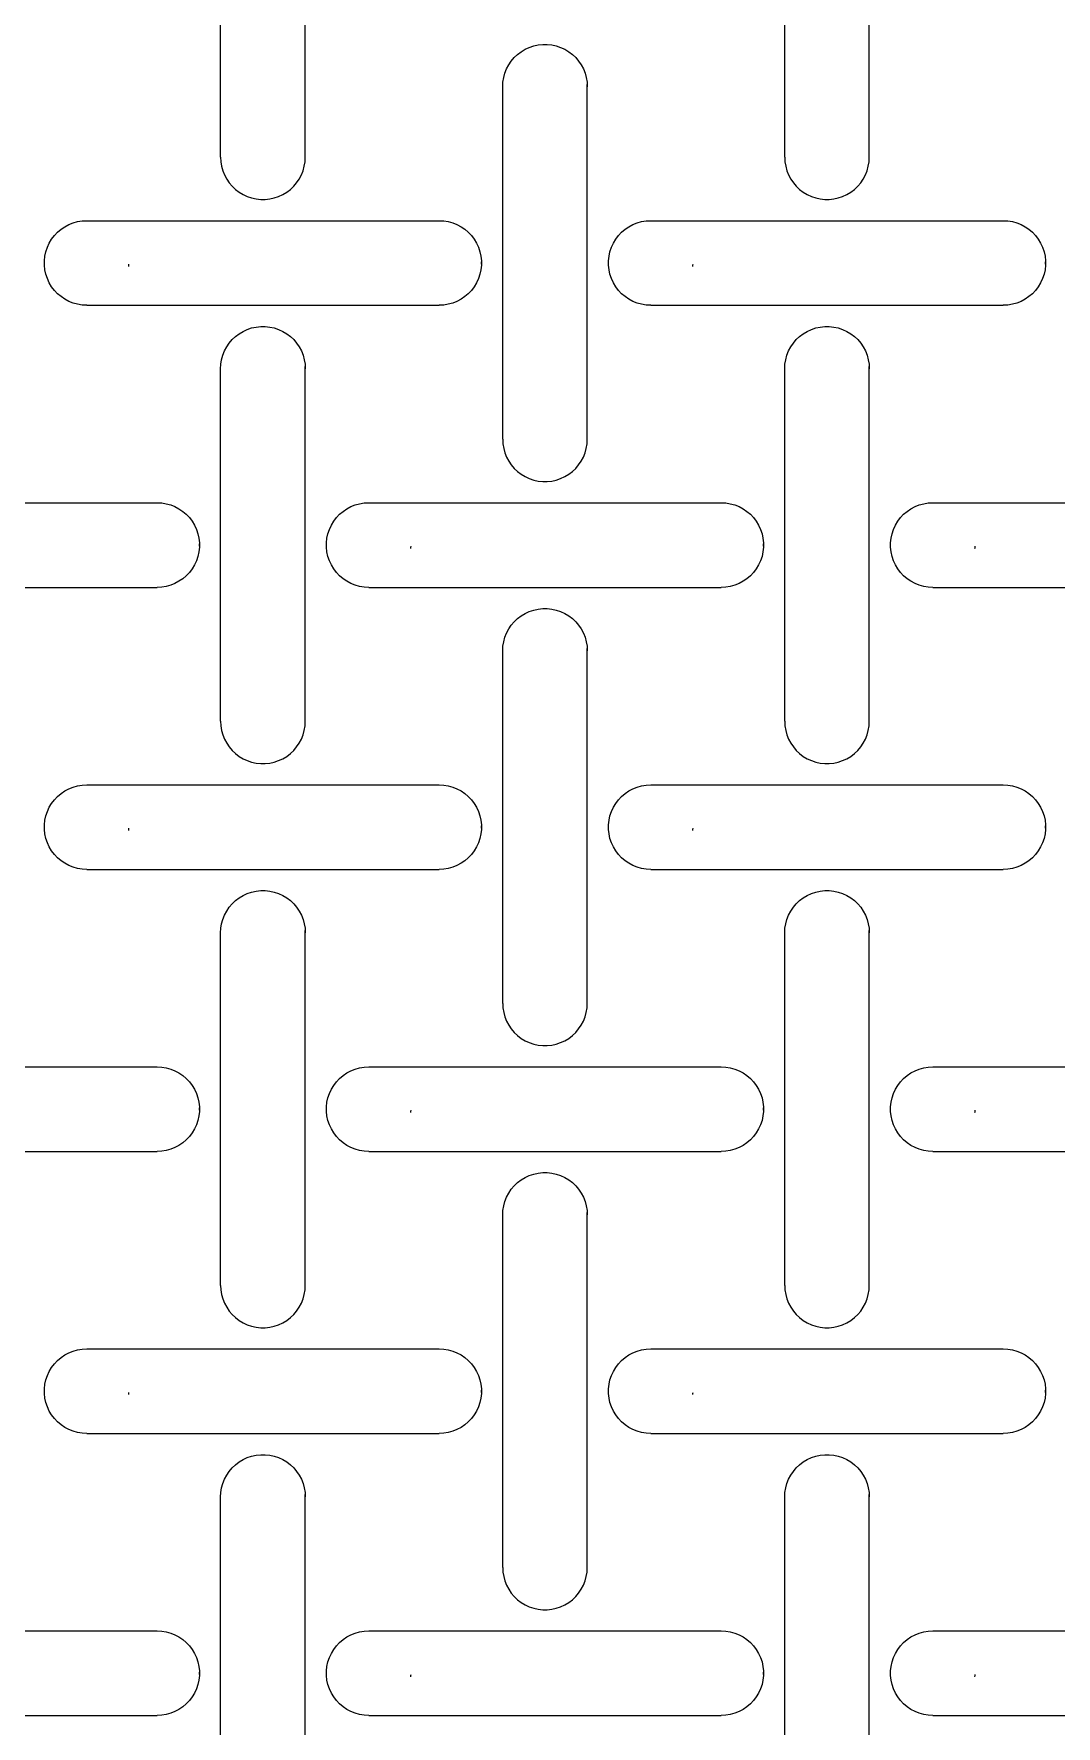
# Model space of a CAD drawing. Header units: metres. Extents: x 0 to 140, y 0 to 240.
# Drawn here: x 31.9 to 68.1, y 58.1 to 118.1 of the extents above; entities that cross this region are included whole.
import ezdxf

# ---------------------------------------------------------------- set-up
doc = ezdxf.new("R2010")
doc.units = ezdxf.units.M
doc.layers.add('TOP', color=1, linetype='Continuous', lineweight=0)

msp = doc.modelspace()

# ---------------------------------------------------------------- linework, layer by layer
at = {"layer": 'TOP'}
for p, q in [((38.5, 113.75), (38.5, 126.25)), ((41.5, 113.75), (41.5, 126.25)), ((58.5, 113.75), (58.5, 126.25)), ((61.5, 113.75), (61.5, 126.25)), ((49.297, 117.575), (49.445, 117.643)), ((49.445, 117.643), (49.599, 117.695)), ((49.599, 117.695), (49.757, 117.73)), ((49.757, 117.73), (49.919, 117.748)), ((49.919, 117.748), (50.081, 117.748)), ((50.081, 117.748), (50.243, 117.73)), ((50.243, 117.73), (50.401, 117.695)), ((50.401, 117.695), (50.555, 117.643)), ((50.555, 117.643), (50.703, 117.575)), ((48.639, 116.88), (48.715, 117.023)), ((48.715, 117.023), (48.806, 117.158)), ((48.806, 117.158), (48.911, 117.282)), ((48.911, 117.282), (49.029, 117.393)), ((49.029, 117.393), (49.158, 117.492)), ((49.158, 117.492), (49.297, 117.575)), ((50.703, 117.575), (50.842, 117.492)), ((50.842, 117.492), (50.971, 117.393)), ((50.971, 117.393), (51.089, 117.282)), ((51.089, 117.282), (51.194, 117.158)), ((51.194, 117.158), (51.285, 117.023)), ((51.285, 117.023), (51.361, 116.88)), ((48.5, 116.25), (48.509, 116.412)), ((48.509, 116.412), (48.535, 116.572)), ((48.535, 116.572), (48.579, 116.729)), ((48.579, 116.729), (48.639, 116.88)), ((51.361, 116.88), (51.421, 116.729)), ((51.421, 116.729), (51.465, 116.572)), ((51.465, 116.572), (51.491, 116.412)), ((51.491, 116.412), (51.5, 116.25)), ((48.5, 103.75), (48.5, 116.25)), ((51.5, 103.75), (51.5, 116.25)), ((38.5, 113.75), (38.509, 113.588)), ((38.509, 113.588), (38.535, 113.428)), ((38.535, 113.428), (38.579, 113.271)), ((41.421, 113.271), (41.465, 113.428)), ((41.465, 113.428), (41.491, 113.588)), ((41.491, 113.588), (41.5, 113.75)), ((58.5, 113.75), (58.509, 113.588)), ((58.509, 113.588), (58.535, 113.428)), ((58.535, 113.428), (58.579, 113.271)), ((61.421, 113.271), (61.465, 113.428)), ((61.465, 113.428), (61.491, 113.588)), ((61.491, 113.588), (61.5, 113.75)), ((38.579, 113.271), (38.639, 113.12)), ((38.639, 113.12), (38.715, 112.977)), ((38.715, 112.977), (38.806, 112.842)), ((38.806, 112.842), (38.911, 112.718)), ((41.089, 112.718), (41.194, 112.842)), ((41.194, 112.842), (41.285, 112.977)), ((41.285, 112.977), (41.361, 113.12)), ((41.361, 113.12), (41.421, 113.271)), ((58.579, 113.271), (58.639, 113.12)), ((58.639, 113.12), (58.715, 112.977)), ((58.715, 112.977), (58.806, 112.842)), ((58.806, 112.842), (58.911, 112.718)), ((61.089, 112.718), (61.194, 112.842)), ((61.194, 112.842), (61.285, 112.977)), ((61.285, 112.977), (61.361, 113.12)), ((61.361, 113.12), (61.421, 113.271)), ((38.911, 112.718), (39.029, 112.607)), ((39.029, 112.607), (39.158, 112.508)), ((39.158, 112.508), (39.297, 112.425)), ((39.297, 112.425), (39.445, 112.357)), ((39.445, 112.357), (39.599, 112.305)), ((39.599, 112.305), (39.757, 112.27)), ((39.757, 112.27), (39.919, 112.252)), ((39.919, 112.252), (40.081, 112.252)), ((40.081, 112.252), (40.243, 112.27)), ((40.243, 112.27), (40.401, 112.305)), ((40.401, 112.305), (40.555, 112.357)), ((40.555, 112.357), (40.703, 112.425)), ((40.703, 112.425), (40.842, 112.508)), ((40.842, 112.508), (40.971, 112.607)), ((40.971, 112.607), (41.089, 112.718)), ((58.911, 112.718), (59.029, 112.607)), ((59.029, 112.607), (59.158, 112.508)), ((59.158, 112.508), (59.297, 112.425)), ((59.297, 112.425), (59.445, 112.357)), ((59.445, 112.357), (59.599, 112.305)), ((59.599, 112.305), (59.757, 112.27)), ((59.757, 112.27), (59.919, 112.252)), ((59.919, 112.252), (60.081, 112.252)), ((60.081, 112.252), (60.243, 112.27)), ((60.243, 112.27), (60.401, 112.305)), ((60.401, 112.305), (60.555, 112.357)), ((60.555, 112.357), (60.703, 112.425)), ((60.703, 112.425), (60.842, 112.508)), ((60.842, 112.508), (60.971, 112.607)), ((60.971, 112.607), (61.089, 112.718)), ((32.607, 110.971), (32.718, 111.089)), ((32.718, 111.089), (32.842, 111.194)), ((32.842, 111.194), (32.977, 111.285)), ((32.977, 111.285), (33.12, 111.361)), ((33.12, 111.361), (33.271, 111.421)), ((33.271, 111.421), (33.428, 111.465)), ((33.428, 111.465), (33.588, 111.491)), ((33.588, 111.491), (33.75, 111.5)), ((33.75, 111.5), (46.25, 111.5)), ((46.25, 111.5), (46.412, 111.491)), ((46.412, 111.491), (46.572, 111.465)), ((46.572, 111.465), (46.729, 111.421)), ((46.729, 111.421), (46.88, 111.361)), ((46.88, 111.361), (47.023, 111.285)), ((47.023, 111.285), (47.158, 111.194)), ((47.158, 111.194), (47.282, 111.089)), ((47.282, 111.089), (47.393, 110.971)), ((52.607, 110.971), (52.718, 111.089)), ((52.718, 111.089), (52.842, 111.194)), ((52.842, 111.194), (52.977, 111.285)), ((52.977, 111.285), (53.12, 111.361)), ((53.12, 111.361), (53.271, 111.421)), ((53.271, 111.421), (53.428, 111.465)), ((53.428, 111.465), (53.588, 111.491)), ((53.588, 111.491), (53.75, 111.5)), ((53.75, 111.5), (66.25, 111.5)), ((66.25, 111.5), (66.412, 111.491)), ((66.412, 111.491), (66.572, 111.465)), ((66.572, 111.465), (66.729, 111.421)), ((66.729, 111.421), (66.88, 111.361)), ((66.88, 111.361), (67.023, 111.285)), ((67.023, 111.285), (67.158, 111.194)), ((67.158, 111.194), (67.282, 111.089)), ((67.282, 111.089), (67.393, 110.971)), ((32.27, 110.243), (32.305, 110.401)), ((32.305, 110.401), (32.357, 110.555)), ((32.357, 110.555), (32.425, 110.703)), ((32.425, 110.703), (32.508, 110.842)), ((32.508, 110.842), (32.607, 110.971)), ((47.393, 110.971), (47.492, 110.842)), ((47.492, 110.842), (47.575, 110.703)), ((47.575, 110.703), (47.643, 110.555)), ((47.643, 110.555), (47.695, 110.401)), ((47.695, 110.401), (47.73, 110.243)), ((52.27, 110.243), (52.305, 110.401)), ((52.305, 110.401), (52.357, 110.555)), ((52.357, 110.555), (52.425, 110.703)), ((52.425, 110.703), (52.508, 110.842)), ((52.508, 110.842), (52.607, 110.971)), ((67.393, 110.971), (67.492, 110.842)), ((67.492, 110.842), (67.575, 110.703)), ((67.575, 110.703), (67.643, 110.555)), ((67.643, 110.555), (67.695, 110.401)), ((67.695, 110.401), (67.73, 110.243)), ((32.252, 110.081), (32.27, 110.243)), ((32.252, 109.919), (32.252, 110.081)), ((32.27, 109.757), (32.252, 109.919)), ((47.73, 110.243), (47.748, 110.081)), ((47.748, 109.919), (47.73, 109.757)), ((47.748, 110.081), (47.748, 109.919)), ((52.252, 110.081), (52.27, 110.243)), ((52.252, 109.919), (52.252, 110.081)), ((52.27, 109.757), (52.252, 109.919)), ((67.73, 110.243), (67.748, 110.081)), ((67.748, 109.919), (67.73, 109.757)), ((67.748, 110.081), (67.748, 109.919)), ((32.305, 109.599), (32.27, 109.757)), ((32.357, 109.445), (32.305, 109.599)), ((32.425, 109.297), (32.357, 109.445)), ((32.508, 109.158), (32.425, 109.297)), ((47.575, 109.297), (47.492, 109.158)), ((47.643, 109.445), (47.575, 109.297)), ((47.695, 109.599), (47.643, 109.445)), ((47.73, 109.757), (47.695, 109.599)), ((52.305, 109.599), (52.27, 109.757)), ((52.357, 109.445), (52.305, 109.599)), ((52.425, 109.297), (52.357, 109.445)), ((52.508, 109.158), (52.425, 109.297)), ((67.575, 109.297), (67.492, 109.158)), ((67.643, 109.445), (67.575, 109.297)), ((67.695, 109.599), (67.643, 109.445)), ((67.73, 109.757), (67.695, 109.599)), ((32.607, 109.029), (32.508, 109.158)), ((32.718, 108.911), (32.607, 109.029)), ((32.842, 108.806), (32.718, 108.911)), ((32.977, 108.715), (32.842, 108.806)), ((33.12, 108.639), (32.977, 108.715)), ((33.271, 108.579), (33.12, 108.639)), ((46.88, 108.639), (46.729, 108.579)), ((47.023, 108.715), (46.88, 108.639)), ((47.158, 108.806), (47.023, 108.715)), ((47.282, 108.911), (47.158, 108.806)), ((47.393, 109.029), (47.282, 108.911)), ((47.492, 109.158), (47.393, 109.029)), ((52.607, 109.029), (52.508, 109.158)), ((52.718, 108.911), (52.607, 109.029)), ((52.842, 108.806), (52.718, 108.911)), ((52.977, 108.715), (52.842, 108.806)), ((53.12, 108.639), (52.977, 108.715)), ((53.271, 108.579), (53.12, 108.639)), ((66.88, 108.639), (66.729, 108.579)), ((67.023, 108.715), (66.88, 108.639)), ((67.158, 108.806), (67.023, 108.715)), ((67.282, 108.911), (67.158, 108.806)), ((67.393, 109.029), (67.282, 108.911)), ((67.492, 109.158), (67.393, 109.029)), ((33.428, 108.535), (33.271, 108.579)), ((33.588, 108.509), (33.428, 108.535)), ((33.75, 108.5), (33.588, 108.509)), ((33.75, 108.5), (46.25, 108.5)), ((46.412, 108.509), (46.25, 108.5)), ((46.572, 108.535), (46.412, 108.509)), ((46.729, 108.579), (46.572, 108.535)), ((53.428, 108.535), (53.271, 108.579)), ((53.588, 108.509), (53.428, 108.535)), ((53.75, 108.5), (53.588, 108.509)), ((53.75, 108.5), (66.25, 108.5)), ((66.412, 108.509), (66.25, 108.5)), ((66.572, 108.535), (66.412, 108.509)), ((66.729, 108.579), (66.572, 108.535)), ((39.029, 107.393), (39.158, 107.492)), ((39.158, 107.492), (39.297, 107.575)), ((39.297, 107.575), (39.445, 107.643)), ((39.445, 107.643), (39.599, 107.695)), ((39.599, 107.695), (39.757, 107.73)), ((39.757, 107.73), (39.919, 107.748)), ((39.919, 107.748), (40.081, 107.748)), ((40.081, 107.748), (40.243, 107.73)), ((40.243, 107.73), (40.401, 107.695)), ((40.401, 107.695), (40.555, 107.643)), ((40.555, 107.643), (40.703, 107.575)), ((40.703, 107.575), (40.842, 107.492)), ((40.842, 107.492), (40.971, 107.393)), ((59.029, 107.393), (59.158, 107.492)), ((59.158, 107.492), (59.297, 107.575)), ((59.297, 107.575), (59.445, 107.643)), ((59.445, 107.643), (59.599, 107.695)), ((59.599, 107.695), (59.757, 107.73)), ((59.757, 107.73), (59.919, 107.748)), ((59.919, 107.748), (60.081, 107.748)), ((60.081, 107.748), (60.243, 107.73)), ((60.243, 107.73), (60.401, 107.695)), ((60.401, 107.695), (60.555, 107.643)), ((60.555, 107.643), (60.703, 107.575)), ((60.703, 107.575), (60.842, 107.492)), ((60.842, 107.492), (60.971, 107.393)), ((38.579, 106.729), (38.639, 106.88)), ((38.639, 106.88), (38.715, 107.023)), ((38.715, 107.023), (38.806, 107.158)), ((38.806, 107.158), (38.911, 107.282)), ((38.911, 107.282), (39.029, 107.393)), ((40.971, 107.393), (41.089, 107.282)), ((41.089, 107.282), (41.194, 107.158)), ((41.194, 107.158), (41.285, 107.023)), ((41.285, 107.023), (41.361, 106.88)), ((41.361, 106.88), (41.421, 106.729)), ((58.579, 106.729), (58.639, 106.88)), ((58.639, 106.88), (58.715, 107.023)), ((58.715, 107.023), (58.806, 107.158)), ((58.806, 107.158), (58.911, 107.282)), ((58.911, 107.282), (59.029, 107.393)), ((60.971, 107.393), (61.089, 107.282)), ((61.089, 107.282), (61.194, 107.158)), ((61.194, 107.158), (61.285, 107.023)), ((61.285, 107.023), (61.361, 106.88)), ((61.361, 106.88), (61.421, 106.729)), ((38.5, 106.25), (38.509, 106.412)), ((38.5, 93.75), (38.5, 106.25)), ((38.509, 106.412), (38.535, 106.572)), ((38.535, 106.572), (38.579, 106.729)), ((41.421, 106.729), (41.465, 106.572)), ((41.465, 106.572), (41.491, 106.412)), ((41.491, 106.412), (41.5, 106.25)), ((41.5, 93.75), (41.5, 106.25)), ((58.5, 106.25), (58.509, 106.412)), ((58.5, 93.75), (58.5, 106.25)), ((58.509, 106.412), (58.535, 106.572)), ((58.535, 106.572), (58.579, 106.729)), ((61.421, 106.729), (61.465, 106.572)), ((61.465, 106.572), (61.491, 106.412)), ((61.491, 106.412), (61.5, 106.25)), ((61.5, 93.75), (61.5, 106.25)), ((48.5, 103.75), (48.509, 103.588)), ((48.509, 103.588), (48.535, 103.428)), ((48.535, 103.428), (48.579, 103.271)), ((48.579, 103.271), (48.639, 103.12)), ((51.361, 103.12), (51.421, 103.271)), ((51.421, 103.271), (51.465, 103.428)), ((51.465, 103.428), (51.491, 103.588)), ((51.491, 103.588), (51.5, 103.75)), ((48.639, 103.12), (48.715, 102.977)), ((48.715, 102.977), (48.806, 102.842)), ((48.806, 102.842), (48.911, 102.718)), ((48.911, 102.718), (49.029, 102.607)), ((49.029, 102.607), (49.158, 102.508)), ((50.842, 102.508), (50.971, 102.607)), ((50.971, 102.607), (51.089, 102.718)), ((51.089, 102.718), (51.194, 102.842)), ((51.194, 102.842), (51.285, 102.977)), ((51.285, 102.977), (51.361, 103.12)), ((49.158, 102.508), (49.297, 102.425)), ((49.297, 102.425), (49.445, 102.357)), ((49.445, 102.357), (49.599, 102.305)), ((49.599, 102.305), (49.757, 102.27)), ((49.757, 102.27), (49.919, 102.252)), ((49.919, 102.252), (50.081, 102.252)), ((50.081, 102.252), (50.243, 102.27)), ((50.243, 102.27), (50.401, 102.305)), ((50.401, 102.305), (50.555, 102.357)), ((50.555, 102.357), (50.703, 102.425)), ((50.703, 102.425), (50.842, 102.508)), ((23.75, 101.5), (36.25, 101.5)), ((36.25, 101.5), (36.412, 101.491)), ((36.412, 101.491), (36.572, 101.465)), ((36.572, 101.465), (36.729, 101.421)), ((36.729, 101.421), (36.88, 101.361)), ((43.12, 101.361), (43.271, 101.421)), ((43.271, 101.421), (43.428, 101.465)), ((43.428, 101.465), (43.588, 101.491)), ((43.588, 101.491), (43.75, 101.5)), ((43.75, 101.5), (56.25, 101.5)), ((56.25, 101.5), (56.412, 101.491)), ((56.412, 101.491), (56.572, 101.465)), ((56.572, 101.465), (56.729, 101.421)), ((56.729, 101.421), (56.88, 101.361)), ((63.12, 101.361), (63.271, 101.421)), ((63.271, 101.421), (63.428, 101.465)), ((63.428, 101.465), (63.588, 101.491)), ((63.588, 101.491), (63.75, 101.5)), ((63.75, 101.5), (76.25, 101.5)), ((36.88, 101.361), (37.023, 101.285)), ((37.023, 101.285), (37.158, 101.194)), ((37.158, 101.194), (37.282, 101.089)), ((37.282, 101.089), (37.393, 100.971)), ((37.393, 100.971), (37.492, 100.842)), ((37.492, 100.842), (37.575, 100.703)), ((42.425, 100.703), (42.508, 100.842)), ((42.508, 100.842), (42.607, 100.971)), ((42.607, 100.971), (42.718, 101.089)), ((42.718, 101.089), (42.842, 101.194)), ((42.842, 101.194), (42.977, 101.285)), ((42.977, 101.285), (43.12, 101.361)), ((56.88, 101.361), (57.023, 101.285)), ((57.023, 101.285), (57.158, 101.194)), ((57.158, 101.194), (57.282, 101.089)), ((57.282, 101.089), (57.393, 100.971)), ((57.393, 100.971), (57.492, 100.842)), ((57.492, 100.842), (57.575, 100.703)), ((62.425, 100.703), (62.508, 100.842)), ((62.508, 100.842), (62.607, 100.971)), ((62.607, 100.971), (62.718, 101.089)), ((62.718, 101.089), (62.842, 101.194)), ((62.842, 101.194), (62.977, 101.285)), ((62.977, 101.285), (63.12, 101.361)), ((37.575, 100.703), (37.643, 100.555)), ((37.643, 100.555), (37.695, 100.401)), ((37.695, 100.401), (37.73, 100.243)), ((37.73, 100.243), (37.748, 100.081)), ((42.252, 100.081), (42.27, 100.243)), ((42.27, 100.243), (42.305, 100.401)), ((42.305, 100.401), (42.357, 100.555)), ((42.357, 100.555), (42.425, 100.703)), ((57.575, 100.703), (57.643, 100.555)), ((57.643, 100.555), (57.695, 100.401)), ((57.695, 100.401), (57.73, 100.243)), ((57.73, 100.243), (57.748, 100.081)), ((62.252, 100.081), (62.27, 100.243)), ((62.27, 100.243), (62.305, 100.401)), ((62.305, 100.401), (62.357, 100.555)), ((62.357, 100.555), (62.425, 100.703)), ((37.73, 99.757), (37.695, 99.599)), ((37.748, 99.919), (37.73, 99.757)), ((37.748, 100.081), (37.748, 99.919)), ((42.252, 99.919), (42.252, 100.081)), ((42.27, 99.757), (42.252, 99.919)), ((42.305, 99.599), (42.27, 99.757)), ((57.73, 99.757), (57.695, 99.599)), ((57.748, 99.919), (57.73, 99.757)), ((57.748, 100.081), (57.748, 99.919)), ((62.252, 99.919), (62.252, 100.081)), ((62.27, 99.757), (62.252, 99.919)), ((62.305, 99.599), (62.27, 99.757)), ((37.393, 99.029), (37.282, 98.911)), ((37.492, 99.158), (37.393, 99.029)), ((37.575, 99.297), (37.492, 99.158)), ((37.643, 99.445), (37.575, 99.297)), ((37.695, 99.599), (37.643, 99.445)), ((42.357, 99.445), (42.305, 99.599)), ((42.425, 99.297), (42.357, 99.445)), ((42.508, 99.158), (42.425, 99.297)), ((42.607, 99.029), (42.508, 99.158)), ((42.718, 98.911), (42.607, 99.029)), ((57.393, 99.029), (57.282, 98.911)), ((57.492, 99.158), (57.393, 99.029)), ((57.575, 99.297), (57.492, 99.158)), ((57.643, 99.445), (57.575, 99.297)), ((57.695, 99.599), (57.643, 99.445)), ((62.357, 99.445), (62.305, 99.599)), ((62.425, 99.297), (62.357, 99.445)), ((62.508, 99.158), (62.425, 99.297)), ((62.607, 99.029), (62.508, 99.158)), ((62.718, 98.911), (62.607, 99.029)), ((23.75, 98.5), (36.25, 98.5)), ((36.412, 98.509), (36.25, 98.5)), ((36.572, 98.535), (36.412, 98.509)), ((36.729, 98.579), (36.572, 98.535)), ((36.88, 98.639), (36.729, 98.579)), ((37.023, 98.715), (36.88, 98.639)), ((37.158, 98.806), (37.023, 98.715)), ((37.282, 98.911), (37.158, 98.806)), ((42.842, 98.806), (42.718, 98.911)), ((42.977, 98.715), (42.842, 98.806)), ((43.12, 98.639), (42.977, 98.715)), ((43.271, 98.579), (43.12, 98.639)), ((43.428, 98.535), (43.271, 98.579)), ((43.588, 98.509), (43.428, 98.535)), ((43.75, 98.5), (43.588, 98.509)), ((43.75, 98.5), (56.25, 98.5)), ((56.412, 98.509), (56.25, 98.5)), ((56.572, 98.535), (56.412, 98.509)), ((56.729, 98.579), (56.572, 98.535)), ((56.88, 98.639), (56.729, 98.579)), ((57.023, 98.715), (56.88, 98.639)), ((57.158, 98.806), (57.023, 98.715)), ((57.282, 98.911), (57.158, 98.806)), ((62.842, 98.806), (62.718, 98.911)), ((62.977, 98.715), (62.842, 98.806)), ((63.12, 98.639), (62.977, 98.715)), ((63.271, 98.579), (63.12, 98.639)), ((63.428, 98.535), (63.271, 98.579)), ((63.588, 98.509), (63.428, 98.535)), ((63.75, 98.5), (63.588, 98.509)), ((63.75, 98.5), (76.25, 98.5)), ((48.806, 97.158), (48.911, 97.282)), ((48.911, 97.282), (49.029, 97.393)), ((49.029, 97.393), (49.158, 97.492)), ((49.158, 97.492), (49.297, 97.575)), ((49.297, 97.575), (49.445, 97.643)), ((49.445, 97.643), (49.599, 97.695)), ((49.599, 97.695), (49.757, 97.73)), ((49.757, 97.73), (49.919, 97.748)), ((49.919, 97.748), (50.081, 97.748)), ((50.081, 97.748), (50.243, 97.73)), ((50.243, 97.73), (50.401, 97.695)), ((50.401, 97.695), (50.555, 97.643)), ((50.555, 97.643), (50.703, 97.575)), ((50.703, 97.575), (50.842, 97.492)), ((50.842, 97.492), (50.971, 97.393)), ((50.971, 97.393), (51.089, 97.282)), ((51.089, 97.282), (51.194, 97.158)), ((48.535, 96.572), (48.579, 96.729)), ((48.579, 96.729), (48.639, 96.88)), ((48.639, 96.88), (48.715, 97.023)), ((48.715, 97.023), (48.806, 97.158)), ((51.194, 97.158), (51.285, 97.023)), ((51.285, 97.023), (51.361, 96.88)), ((51.361, 96.88), (51.421, 96.729)), ((51.421, 96.729), (51.465, 96.572)), ((48.5, 96.25), (48.509, 96.412)), ((48.5, 83.75), (48.5, 96.25)), ((48.509, 96.412), (48.535, 96.572)), ((51.465, 96.572), (51.491, 96.412)), ((51.491, 96.412), (51.5, 96.25)), ((51.5, 83.75), (51.5, 96.25)), ((38.5, 93.75), (38.509, 93.588)), ((41.491, 93.588), (41.5, 93.75)), ((58.5, 93.75), (58.509, 93.588)), ((61.491, 93.588), (61.5, 93.75)), ((38.509, 93.588), (38.535, 93.428)), ((38.535, 93.428), (38.579, 93.271)), ((38.579, 93.271), (38.639, 93.12)), ((38.639, 93.12), (38.715, 92.977)), ((41.285, 92.977), (41.361, 93.12)), ((41.361, 93.12), (41.421, 93.271)), ((41.421, 93.271), (41.465, 93.428)), ((41.465, 93.428), (41.491, 93.588)), ((58.509, 93.588), (58.535, 93.428)), ((58.535, 93.428), (58.579, 93.271)), ((58.579, 93.271), (58.639, 93.12)), ((58.639, 93.12), (58.715, 92.977)), ((61.285, 92.977), (61.361, 93.12)), ((61.361, 93.12), (61.421, 93.271)), ((61.421, 93.271), (61.465, 93.428)), ((61.465, 93.428), (61.491, 93.588)), ((38.715, 92.977), (38.806, 92.842)), ((38.806, 92.842), (38.911, 92.718)), ((38.911, 92.718), (39.029, 92.607)), ((39.029, 92.607), (39.158, 92.508)), ((39.158, 92.508), (39.297, 92.425)), ((39.297, 92.425), (39.445, 92.357)), ((40.555, 92.357), (40.703, 92.425)), ((40.703, 92.425), (40.842, 92.508)), ((40.842, 92.508), (40.971, 92.607)), ((40.971, 92.607), (41.089, 92.718)), ((41.089, 92.718), (41.194, 92.842)), ((41.194, 92.842), (41.285, 92.977)), ((58.715, 92.977), (58.806, 92.842)), ((58.806, 92.842), (58.911, 92.718)), ((58.911, 92.718), (59.029, 92.607)), ((59.029, 92.607), (59.158, 92.508)), ((59.158, 92.508), (59.297, 92.425)), ((59.297, 92.425), (59.445, 92.357)), ((60.555, 92.357), (60.703, 92.425)), ((60.703, 92.425), (60.842, 92.508)), ((60.842, 92.508), (60.971, 92.607)), ((60.971, 92.607), (61.089, 92.718)), ((61.089, 92.718), (61.194, 92.842)), ((61.194, 92.842), (61.285, 92.977)), ((39.445, 92.357), (39.599, 92.305)), ((39.599, 92.305), (39.757, 92.27)), ((39.757, 92.27), (39.919, 92.252)), ((39.919, 92.252), (40.081, 92.252)), ((40.081, 92.252), (40.243, 92.27)), ((40.243, 92.27), (40.401, 92.305)), ((40.401, 92.305), (40.555, 92.357)), ((59.445, 92.357), (59.599, 92.305)), ((59.599, 92.305), (59.757, 92.27)), ((59.757, 92.27), (59.919, 92.252)), ((59.919, 92.252), (60.081, 92.252)), ((60.081, 92.252), (60.243, 92.27)), ((60.243, 92.27), (60.401, 92.305)), ((60.401, 92.305), (60.555, 92.357)), ((32.842, 91.194), (32.977, 91.285)), ((32.977, 91.285), (33.12, 91.361)), ((33.12, 91.361), (33.271, 91.421)), ((33.271, 91.421), (33.428, 91.465)), ((33.428, 91.465), (33.588, 91.491)), ((33.588, 91.491), (33.75, 91.5)), ((33.75, 91.5), (46.25, 91.5)), ((46.25, 91.5), (46.412, 91.491)), ((46.412, 91.491), (46.572, 91.465)), ((46.572, 91.465), (46.729, 91.421)), ((46.729, 91.421), (46.88, 91.361)), ((46.88, 91.361), (47.023, 91.285)), ((47.023, 91.285), (47.158, 91.194)), ((52.842, 91.194), (52.977, 91.285)), ((52.977, 91.285), (53.12, 91.361)), ((53.12, 91.361), (53.271, 91.421)), ((53.271, 91.421), (53.428, 91.465)), ((53.428, 91.465), (53.588, 91.491)), ((53.588, 91.491), (53.75, 91.5)), ((53.75, 91.5), (66.25, 91.5)), ((66.25, 91.5), (66.412, 91.491)), ((66.412, 91.491), (66.572, 91.465)), ((66.572, 91.465), (66.729, 91.421)), ((66.729, 91.421), (66.88, 91.361)), ((66.88, 91.361), (67.023, 91.285)), ((67.023, 91.285), (67.158, 91.194)), ((32.357, 90.555), (32.425, 90.703)), ((32.425, 90.703), (32.508, 90.842)), ((32.508, 90.842), (32.607, 90.971)), ((32.607, 90.971), (32.718, 91.089)), ((32.718, 91.089), (32.842, 91.194)), ((47.158, 91.194), (47.282, 91.089)), ((47.282, 91.089), (47.393, 90.971)), ((47.393, 90.971), (47.492, 90.842)), ((47.492, 90.842), (47.575, 90.703)), ((47.575, 90.703), (47.643, 90.555)), ((52.357, 90.555), (52.425, 90.703)), ((52.425, 90.703), (52.508, 90.842)), ((52.508, 90.842), (52.607, 90.971)), ((52.607, 90.971), (52.718, 91.089)), ((52.718, 91.089), (52.842, 91.194)), ((67.158, 91.194), (67.282, 91.089)), ((67.282, 91.089), (67.393, 90.971)), ((67.393, 90.971), (67.492, 90.842)), ((67.492, 90.842), (67.575, 90.703)), ((67.575, 90.703), (67.643, 90.555)), ((32.252, 90.081), (32.27, 90.243)), ((32.252, 89.919), (32.252, 90.081)), ((32.27, 90.243), (32.305, 90.401)), ((32.305, 90.401), (32.357, 90.555)), ((47.643, 90.555), (47.695, 90.401)), ((47.695, 90.401), (47.73, 90.243)), ((47.73, 90.243), (47.748, 90.081)), ((47.748, 90.081), (47.748, 89.919)), ((52.252, 90.081), (52.27, 90.243)), ((52.252, 89.919), (52.252, 90.081)), ((52.27, 90.243), (52.305, 90.401)), ((52.305, 90.401), (52.357, 90.555)), ((67.643, 90.555), (67.695, 90.401)), ((67.695, 90.401), (67.73, 90.243)), ((67.73, 90.243), (67.748, 90.081)), ((67.748, 90.081), (67.748, 89.919)), ((32.27, 89.757), (32.252, 89.919)), ((32.305, 89.599), (32.27, 89.757)), ((32.357, 89.445), (32.305, 89.599)), ((32.425, 89.297), (32.357, 89.445)), ((47.643, 89.445), (47.575, 89.297)), ((47.695, 89.599), (47.643, 89.445)), ((47.73, 89.757), (47.695, 89.599)), ((47.748, 89.919), (47.73, 89.757)), ((52.27, 89.757), (52.252, 89.919)), ((52.305, 89.599), (52.27, 89.757)), ((52.357, 89.445), (52.305, 89.599)), ((52.425, 89.297), (52.357, 89.445)), ((67.643, 89.445), (67.575, 89.297)), ((67.695, 89.599), (67.643, 89.445)), ((67.73, 89.757), (67.695, 89.599)), ((67.748, 89.919), (67.73, 89.757)), ((32.508, 89.158), (32.425, 89.297)), ((32.607, 89.029), (32.508, 89.158)), ((32.718, 88.911), (32.607, 89.029)), ((32.842, 88.806), (32.718, 88.911)), ((32.977, 88.715), (32.842, 88.806)), ((47.158, 88.806), (47.023, 88.715)), ((47.282, 88.911), (47.158, 88.806)), ((47.393, 89.029), (47.282, 88.911)), ((47.492, 89.158), (47.393, 89.029)), ((47.575, 89.297), (47.492, 89.158)), ((52.508, 89.158), (52.425, 89.297)), ((52.607, 89.029), (52.508, 89.158)), ((52.718, 88.911), (52.607, 89.029)), ((52.842, 88.806), (52.718, 88.911)), ((52.977, 88.715), (52.842, 88.806)), ((67.158, 88.806), (67.023, 88.715)), ((67.282, 88.911), (67.158, 88.806)), ((67.393, 89.029), (67.282, 88.911)), ((67.492, 89.158), (67.393, 89.029)), ((67.575, 89.297), (67.492, 89.158)), ((33.12, 88.639), (32.977, 88.715)), ((33.271, 88.579), (33.12, 88.639)), ((33.428, 88.535), (33.271, 88.579)), ((33.588, 88.509), (33.428, 88.535)), ((33.75, 88.5), (33.588, 88.509)), ((33.75, 88.5), (46.25, 88.5)), ((46.412, 88.509), (46.25, 88.5)), ((46.572, 88.535), (46.412, 88.509)), ((46.729, 88.579), (46.572, 88.535)), ((46.88, 88.639), (46.729, 88.579)), ((47.023, 88.715), (46.88, 88.639)), ((53.12, 88.639), (52.977, 88.715)), ((53.271, 88.579), (53.12, 88.639)), ((53.428, 88.535), (53.271, 88.579)), ((53.588, 88.509), (53.428, 88.535)), ((53.75, 88.5), (53.588, 88.509)), ((53.75, 88.5), (66.25, 88.5)), ((66.412, 88.509), (66.25, 88.5)), ((66.572, 88.535), (66.412, 88.509)), ((66.729, 88.579), (66.572, 88.535)), ((66.88, 88.639), (66.729, 88.579)), ((67.023, 88.715), (66.88, 88.639)), ((39.297, 87.575), (39.445, 87.643)), ((39.445, 87.643), (39.599, 87.695)), ((39.599, 87.695), (39.757, 87.73)), ((39.757, 87.73), (39.919, 87.748)), ((39.919, 87.748), (40.081, 87.748)), ((40.081, 87.748), (40.243, 87.73)), ((40.243, 87.73), (40.401, 87.695)), ((40.401, 87.695), (40.555, 87.643)), ((40.555, 87.643), (40.703, 87.575)), ((59.297, 87.575), (59.445, 87.643)), ((59.445, 87.643), (59.599, 87.695)), ((59.599, 87.695), (59.757, 87.73)), ((59.757, 87.73), (59.919, 87.748)), ((59.919, 87.748), (60.081, 87.748)), ((60.081, 87.748), (60.243, 87.73)), ((60.243, 87.73), (60.401, 87.695)), ((60.401, 87.695), (60.555, 87.643)), ((60.555, 87.643), (60.703, 87.575)), ((38.639, 86.88), (38.715, 87.023)), ((38.715, 87.023), (38.806, 87.158)), ((38.806, 87.158), (38.911, 87.282)), ((38.911, 87.282), (39.029, 87.393)), ((39.029, 87.393), (39.158, 87.492)), ((39.158, 87.492), (39.297, 87.575)), ((40.703, 87.575), (40.842, 87.492)), ((40.842, 87.492), (40.971, 87.393)), ((40.971, 87.393), (41.089, 87.282)), ((41.089, 87.282), (41.194, 87.158)), ((41.194, 87.158), (41.285, 87.023)), ((41.285, 87.023), (41.361, 86.88)), ((58.639, 86.88), (58.715, 87.023)), ((58.715, 87.023), (58.806, 87.158)), ((58.806, 87.158), (58.911, 87.282)), ((58.911, 87.282), (59.029, 87.393)), ((59.029, 87.393), (59.158, 87.492)), ((59.158, 87.492), (59.297, 87.575)), ((60.703, 87.575), (60.842, 87.492)), ((60.842, 87.492), (60.971, 87.393)), ((60.971, 87.393), (61.089, 87.282)), ((61.089, 87.282), (61.194, 87.158)), ((61.194, 87.158), (61.285, 87.023)), ((61.285, 87.023), (61.361, 86.88)), ((38.5, 86.25), (38.509, 86.412)), ((38.509, 86.412), (38.535, 86.572)), ((38.535, 86.572), (38.579, 86.729)), ((38.579, 86.729), (38.639, 86.88)), ((41.361, 86.88), (41.421, 86.729)), ((41.421, 86.729), (41.465, 86.572)), ((41.465, 86.572), (41.491, 86.412)), ((41.491, 86.412), (41.5, 86.25)), ((58.5, 86.25), (58.509, 86.412)), ((58.509, 86.412), (58.535, 86.572)), ((58.535, 86.572), (58.579, 86.729)), ((58.579, 86.729), (58.639, 86.88)), ((61.361, 86.88), (61.421, 86.729)), ((61.421, 86.729), (61.465, 86.572)), ((61.465, 86.572), (61.491, 86.412)), ((61.491, 86.412), (61.5, 86.25)), ((38.5, 73.75), (38.5, 86.25)), ((41.5, 73.75), (41.5, 86.25)), ((58.5, 73.75), (58.5, 86.25)), ((61.5, 73.75), (61.5, 86.25)), ((48.5, 83.75), (48.509, 83.588)), ((48.509, 83.588), (48.535, 83.428)), ((48.535, 83.428), (48.579, 83.271)), ((51.421, 83.271), (51.465, 83.428)), ((51.465, 83.428), (51.491, 83.588)), ((51.491, 83.588), (51.5, 83.75)), ((48.579, 83.271), (48.639, 83.12)), ((48.639, 83.12), (48.715, 82.977)), ((48.715, 82.977), (48.806, 82.842)), ((48.806, 82.842), (48.911, 82.718)), ((51.089, 82.718), (51.194, 82.842)), ((51.194, 82.842), (51.285, 82.977)), ((51.285, 82.977), (51.361, 83.12)), ((51.361, 83.12), (51.421, 83.271)), ((48.911, 82.718), (49.029, 82.607)), ((49.029, 82.607), (49.158, 82.508)), ((49.158, 82.508), (49.297, 82.425)), ((49.297, 82.425), (49.445, 82.357)), ((49.445, 82.357), (49.599, 82.305)), ((49.599, 82.305), (49.757, 82.27)), ((49.757, 82.27), (49.919, 82.252)), ((49.919, 82.252), (50.081, 82.252)), ((50.081, 82.252), (50.243, 82.27)), ((50.243, 82.27), (50.401, 82.305)), ((50.401, 82.305), (50.555, 82.357)), ((50.555, 82.357), (50.703, 82.425)), ((50.703, 82.425), (50.842, 82.508)), ((50.842, 82.508), (50.971, 82.607)), ((50.971, 82.607), (51.089, 82.718)), ((23.75, 81.5), (36.25, 81.5)), ((36.25, 81.5), (36.412, 81.491)), ((36.412, 81.491), (36.572, 81.465)), ((36.572, 81.465), (36.729, 81.421)), ((36.729, 81.421), (36.88, 81.361)), ((36.88, 81.361), (37.023, 81.285)), ((37.023, 81.285), (37.158, 81.194)), ((37.158, 81.194), (37.282, 81.089)), ((37.282, 81.089), (37.393, 80.971)), ((42.607, 80.971), (42.718, 81.089)), ((42.718, 81.089), (42.842, 81.194)), ((42.842, 81.194), (42.977, 81.285)), ((42.977, 81.285), (43.12, 81.361)), ((43.12, 81.361), (43.271, 81.421)), ((43.271, 81.421), (43.428, 81.465)), ((43.428, 81.465), (43.588, 81.491)), ((43.588, 81.491), (43.75, 81.5)), ((43.75, 81.5), (56.25, 81.5)), ((56.25, 81.5), (56.412, 81.491)), ((56.412, 81.491), (56.572, 81.465)), ((56.572, 81.465), (56.729, 81.421)), ((56.729, 81.421), (56.88, 81.361)), ((56.88, 81.361), (57.023, 81.285)), ((57.023, 81.285), (57.158, 81.194)), ((57.158, 81.194), (57.282, 81.089)), ((57.282, 81.089), (57.393, 80.971)), ((62.607, 80.971), (62.718, 81.089)), ((62.718, 81.089), (62.842, 81.194)), ((62.842, 81.194), (62.977, 81.285)), ((62.977, 81.285), (63.12, 81.361)), ((63.12, 81.361), (63.271, 81.421)), ((63.271, 81.421), (63.428, 81.465)), ((63.428, 81.465), (63.588, 81.491)), ((63.588, 81.491), (63.75, 81.5)), ((63.75, 81.5), (76.25, 81.5)), ((37.393, 80.971), (37.492, 80.842)), ((37.492, 80.842), (37.575, 80.703)), ((37.575, 80.703), (37.643, 80.555)), ((37.643, 80.555), (37.695, 80.401)), ((37.695, 80.401), (37.73, 80.243)), ((42.27, 80.243), (42.305, 80.401)), ((42.305, 80.401), (42.357, 80.555)), ((42.357, 80.555), (42.425, 80.703)), ((42.425, 80.703), (42.508, 80.842)), ((42.508, 80.842), (42.607, 80.971)), ((57.393, 80.971), (57.492, 80.842)), ((57.492, 80.842), (57.575, 80.703)), ((57.575, 80.703), (57.643, 80.555)), ((57.643, 80.555), (57.695, 80.401)), ((57.695, 80.401), (57.73, 80.243)), ((62.27, 80.243), (62.305, 80.401)), ((62.305, 80.401), (62.357, 80.555)), ((62.357, 80.555), (62.425, 80.703)), ((62.425, 80.703), (62.508, 80.842)), ((62.508, 80.842), (62.607, 80.971)), ((37.73, 80.243), (37.748, 80.081)), ((37.748, 79.919), (37.73, 79.757)), ((37.748, 80.081), (37.748, 79.919)), ((42.252, 80.081), (42.27, 80.243)), ((42.252, 79.919), (42.252, 80.081)), ((42.27, 79.757), (42.252, 79.919)), ((57.73, 80.243), (57.748, 80.081)), ((57.748, 79.919), (57.73, 79.757)), ((57.748, 80.081), (57.748, 79.919)), ((62.252, 80.081), (62.27, 80.243)), ((62.252, 79.919), (62.252, 80.081)), ((62.27, 79.757), (62.252, 79.919)), ((37.575, 79.297), (37.492, 79.158)), ((37.643, 79.445), (37.575, 79.297)), ((37.695, 79.599), (37.643, 79.445)), ((37.73, 79.757), (37.695, 79.599)), ((42.305, 79.599), (42.27, 79.757)), ((42.357, 79.445), (42.305, 79.599)), ((42.425, 79.297), (42.357, 79.445)), ((42.508, 79.158), (42.425, 79.297)), ((57.575, 79.297), (57.492, 79.158)), ((57.643, 79.445), (57.575, 79.297)), ((57.695, 79.599), (57.643, 79.445)), ((57.73, 79.757), (57.695, 79.599)), ((62.305, 79.599), (62.27, 79.757)), ((62.357, 79.445), (62.305, 79.599)), ((62.425, 79.297), (62.357, 79.445)), ((62.508, 79.158), (62.425, 79.297)), ((36.88, 78.639), (36.729, 78.579)), ((37.023, 78.715), (36.88, 78.639)), ((37.158, 78.806), (37.023, 78.715)), ((37.282, 78.911), (37.158, 78.806)), ((37.393, 79.029), (37.282, 78.911)), ((37.492, 79.158), (37.393, 79.029)), ((42.607, 79.029), (42.508, 79.158)), ((42.718, 78.911), (42.607, 79.029)), ((42.842, 78.806), (42.718, 78.911)), ((42.977, 78.715), (42.842, 78.806)), ((43.12, 78.639), (42.977, 78.715)), ((43.271, 78.579), (43.12, 78.639)), ((56.88, 78.639), (56.729, 78.579)), ((57.023, 78.715), (56.88, 78.639)), ((57.158, 78.806), (57.023, 78.715)), ((57.282, 78.911), (57.158, 78.806)), ((57.393, 79.029), (57.282, 78.911)), ((57.492, 79.158), (57.393, 79.029)), ((62.607, 79.029), (62.508, 79.158)), ((62.718, 78.911), (62.607, 79.029)), ((62.842, 78.806), (62.718, 78.911)), ((62.977, 78.715), (62.842, 78.806)), ((63.12, 78.639), (62.977, 78.715)), ((63.271, 78.579), (63.12, 78.639)), ((23.75, 78.5), (36.25, 78.5)), ((36.412, 78.509), (36.25, 78.5)), ((36.572, 78.535), (36.412, 78.509)), ((36.729, 78.579), (36.572, 78.535)), ((43.428, 78.535), (43.271, 78.579)), ((43.588, 78.509), (43.428, 78.535)), ((43.75, 78.5), (43.588, 78.509)), ((43.75, 78.5), (56.25, 78.5)), ((56.412, 78.509), (56.25, 78.5)), ((56.572, 78.535), (56.412, 78.509)), ((56.729, 78.579), (56.572, 78.535)), ((63.428, 78.535), (63.271, 78.579)), ((63.588, 78.509), (63.428, 78.535)), ((63.75, 78.5), (63.588, 78.509)), ((63.75, 78.5), (76.25, 78.5)), ((49.029, 77.393), (49.158, 77.492)), ((49.158, 77.492), (49.297, 77.575)), ((49.297, 77.575), (49.445, 77.643)), ((49.445, 77.643), (49.599, 77.695)), ((49.599, 77.695), (49.757, 77.73)), ((49.757, 77.73), (49.919, 77.748)), ((49.919, 77.748), (50.081, 77.748)), ((50.081, 77.748), (50.243, 77.73)), ((50.243, 77.73), (50.401, 77.695)), ((50.401, 77.695), (50.555, 77.643)), ((50.555, 77.643), (50.703, 77.575)), ((50.703, 77.575), (50.842, 77.492)), ((50.842, 77.492), (50.971, 77.393)), ((48.579, 76.729), (48.639, 76.88)), ((48.639, 76.88), (48.715, 77.023)), ((48.715, 77.023), (48.806, 77.158)), ((48.806, 77.158), (48.911, 77.282)), ((48.911, 77.282), (49.029, 77.393)), ((50.971, 77.393), (51.089, 77.282)), ((51.089, 77.282), (51.194, 77.158)), ((51.194, 77.158), (51.285, 77.023)), ((51.285, 77.023), (51.361, 76.88)), ((51.361, 76.88), (51.421, 76.729)), ((48.5, 76.25), (48.509, 76.412)), ((48.5, 63.75), (48.5, 76.25)), ((48.509, 76.412), (48.535, 76.572)), ((48.535, 76.572), (48.579, 76.729)), ((51.421, 76.729), (51.465, 76.572)), ((51.465, 76.572), (51.491, 76.412)), ((51.491, 76.412), (51.5, 76.25)), ((51.5, 63.75), (51.5, 76.25)), ((38.5, 73.75), (38.509, 73.588)), ((38.509, 73.588), (38.535, 73.428)), ((38.535, 73.428), (38.579, 73.271)), ((38.579, 73.271), (38.639, 73.12)), ((41.361, 73.12), (41.421, 73.271)), ((41.421, 73.271), (41.465, 73.428)), ((41.465, 73.428), (41.491, 73.588)), ((41.491, 73.588), (41.5, 73.75)), ((58.5, 73.75), (58.509, 73.588)), ((58.509, 73.588), (58.535, 73.428)), ((58.535, 73.428), (58.579, 73.271)), ((58.579, 73.271), (58.639, 73.12)), ((61.361, 73.12), (61.421, 73.271)), ((61.421, 73.271), (61.465, 73.428)), ((61.465, 73.428), (61.491, 73.588)), ((61.491, 73.588), (61.5, 73.75)), ((38.639, 73.12), (38.715, 72.977)), ((38.715, 72.977), (38.806, 72.842)), ((38.806, 72.842), (38.911, 72.718)), ((38.911, 72.718), (39.029, 72.607)), ((39.029, 72.607), (39.158, 72.508)), ((40.842, 72.508), (40.971, 72.607)), ((40.971, 72.607), (41.089, 72.718)), ((41.089, 72.718), (41.194, 72.842)), ((41.194, 72.842), (41.285, 72.977)), ((41.285, 72.977), (41.361, 73.12)), ((58.639, 73.12), (58.715, 72.977)), ((58.715, 72.977), (58.806, 72.842)), ((58.806, 72.842), (58.911, 72.718)), ((58.911, 72.718), (59.029, 72.607)), ((59.029, 72.607), (59.158, 72.508)), ((60.842, 72.508), (60.971, 72.607)), ((60.971, 72.607), (61.089, 72.718)), ((61.089, 72.718), (61.194, 72.842)), ((61.194, 72.842), (61.285, 72.977)), ((61.285, 72.977), (61.361, 73.12)), ((39.158, 72.508), (39.297, 72.425)), ((39.297, 72.425), (39.445, 72.357)), ((39.445, 72.357), (39.599, 72.305)), ((39.599, 72.305), (39.757, 72.27)), ((39.757, 72.27), (39.919, 72.252)), ((39.919, 72.252), (40.081, 72.252)), ((40.081, 72.252), (40.243, 72.27)), ((40.243, 72.27), (40.401, 72.305)), ((40.401, 72.305), (40.555, 72.357)), ((40.555, 72.357), (40.703, 72.425)), ((40.703, 72.425), (40.842, 72.508)), ((59.158, 72.508), (59.297, 72.425)), ((59.297, 72.425), (59.445, 72.357)), ((59.445, 72.357), (59.599, 72.305)), ((59.599, 72.305), (59.757, 72.27)), ((59.757, 72.27), (59.919, 72.252)), ((59.919, 72.252), (60.081, 72.252)), ((60.081, 72.252), (60.243, 72.27)), ((60.243, 72.27), (60.401, 72.305)), ((60.401, 72.305), (60.555, 72.357)), ((60.555, 72.357), (60.703, 72.425)), ((60.703, 72.425), (60.842, 72.508)), ((33.12, 71.361), (33.271, 71.421)), ((33.271, 71.421), (33.428, 71.465)), ((33.428, 71.465), (33.588, 71.491)), ((33.588, 71.491), (33.75, 71.5)), ((33.75, 71.5), (46.25, 71.5)), ((46.25, 71.5), (46.412, 71.491)), ((46.412, 71.491), (46.572, 71.465)), ((46.572, 71.465), (46.729, 71.421)), ((46.729, 71.421), (46.88, 71.361)), ((53.12, 71.361), (53.271, 71.421)), ((53.271, 71.421), (53.428, 71.465)), ((53.428, 71.465), (53.588, 71.491)), ((53.588, 71.491), (53.75, 71.5)), ((53.75, 71.5), (66.25, 71.5)), ((66.25, 71.5), (66.412, 71.491)), ((66.412, 71.491), (66.572, 71.465)), ((66.572, 71.465), (66.729, 71.421)), ((66.729, 71.421), (66.88, 71.361)), ((32.425, 70.703), (32.508, 70.842)), ((32.508, 70.842), (32.607, 70.971)), ((32.607, 70.971), (32.718, 71.089)), ((32.718, 71.089), (32.842, 71.194)), ((32.842, 71.194), (32.977, 71.285)), ((32.977, 71.285), (33.12, 71.361)), ((46.88, 71.361), (47.023, 71.285)), ((47.023, 71.285), (47.158, 71.194)), ((47.158, 71.194), (47.282, 71.089)), ((47.282, 71.089), (47.393, 70.971)), ((47.393, 70.971), (47.492, 70.842)), ((47.492, 70.842), (47.575, 70.703)), ((52.425, 70.703), (52.508, 70.842)), ((52.508, 70.842), (52.607, 70.971)), ((52.607, 70.971), (52.718, 71.089)), ((52.718, 71.089), (52.842, 71.194)), ((52.842, 71.194), (52.977, 71.285)), ((52.977, 71.285), (53.12, 71.361)), ((66.88, 71.361), (67.023, 71.285)), ((67.023, 71.285), (67.158, 71.194)), ((67.158, 71.194), (67.282, 71.089)), ((67.282, 71.089), (67.393, 70.971)), ((67.393, 70.971), (67.492, 70.842)), ((67.492, 70.842), (67.575, 70.703)), ((32.252, 70.081), (32.27, 70.243)), ((32.27, 70.243), (32.305, 70.401)), ((32.305, 70.401), (32.357, 70.555)), ((32.357, 70.555), (32.425, 70.703)), ((47.575, 70.703), (47.643, 70.555)), ((47.643, 70.555), (47.695, 70.401)), ((47.695, 70.401), (47.73, 70.243)), ((47.73, 70.243), (47.748, 70.081)), ((52.252, 70.081), (52.27, 70.243)), ((52.27, 70.243), (52.305, 70.401)), ((52.305, 70.401), (52.357, 70.555)), ((52.357, 70.555), (52.425, 70.703)), ((67.575, 70.703), (67.643, 70.555)), ((67.643, 70.555), (67.695, 70.401)), ((67.695, 70.401), (67.73, 70.243)), ((67.73, 70.243), (67.748, 70.081)), ((32.252, 69.919), (32.252, 70.081)), ((32.27, 69.757), (32.252, 69.919)), ((32.305, 69.599), (32.27, 69.757)), ((47.73, 69.757), (47.695, 69.599)), ((47.748, 69.919), (47.73, 69.757)), ((47.748, 70.081), (47.748, 69.919)), ((52.252, 69.919), (52.252, 70.081)), ((52.27, 69.757), (52.252, 69.919)), ((52.305, 69.599), (52.27, 69.757)), ((67.73, 69.757), (67.695, 69.599)), ((67.748, 69.919), (67.73, 69.757)), ((67.748, 70.081), (67.748, 69.919)), ((32.357, 69.445), (32.305, 69.599)), ((32.425, 69.297), (32.357, 69.445)), ((32.508, 69.158), (32.425, 69.297)), ((32.607, 69.029), (32.508, 69.158)), ((32.718, 68.911), (32.607, 69.029)), ((47.393, 69.029), (47.282, 68.911)), ((47.492, 69.158), (47.393, 69.029)), ((47.575, 69.297), (47.492, 69.158)), ((47.643, 69.445), (47.575, 69.297)), ((47.695, 69.599), (47.643, 69.445)), ((52.357, 69.445), (52.305, 69.599)), ((52.425, 69.297), (52.357, 69.445)), ((52.508, 69.158), (52.425, 69.297)), ((52.607, 69.029), (52.508, 69.158)), ((52.718, 68.911), (52.607, 69.029)), ((67.393, 69.029), (67.282, 68.911)), ((67.492, 69.158), (67.393, 69.029)), ((67.575, 69.297), (67.492, 69.158)), ((67.643, 69.445), (67.575, 69.297)), ((67.695, 69.599), (67.643, 69.445)), ((32.842, 68.806), (32.718, 68.911)), ((32.977, 68.715), (32.842, 68.806)), ((33.12, 68.639), (32.977, 68.715)), ((33.271, 68.579), (33.12, 68.639)), ((33.428, 68.535), (33.271, 68.579)), ((33.588, 68.509), (33.428, 68.535)), ((33.75, 68.5), (33.588, 68.509)), ((33.75, 68.5), (46.25, 68.5)), ((46.412, 68.509), (46.25, 68.5)), ((46.572, 68.535), (46.412, 68.509)), ((46.729, 68.579), (46.572, 68.535)), ((46.88, 68.639), (46.729, 68.579)), ((47.023, 68.715), (46.88, 68.639)), ((47.158, 68.806), (47.023, 68.715)), ((47.282, 68.911), (47.158, 68.806)), ((52.842, 68.806), (52.718, 68.911)), ((52.977, 68.715), (52.842, 68.806)), ((53.12, 68.639), (52.977, 68.715)), ((53.271, 68.579), (53.12, 68.639)), ((53.428, 68.535), (53.271, 68.579)), ((53.588, 68.509), (53.428, 68.535)), ((53.75, 68.5), (53.588, 68.509)), ((53.75, 68.5), (66.25, 68.5)), ((66.412, 68.509), (66.25, 68.5)), ((66.572, 68.535), (66.412, 68.509)), ((66.729, 68.579), (66.572, 68.535)), ((66.88, 68.639), (66.729, 68.579)), ((67.023, 68.715), (66.88, 68.639)), ((67.158, 68.806), (67.023, 68.715)), ((67.282, 68.911), (67.158, 68.806)), ((38.806, 67.158), (38.911, 67.282)), ((38.911, 67.282), (39.029, 67.393)), ((39.029, 67.393), (39.158, 67.492)), ((39.158, 67.492), (39.297, 67.575)), ((39.297, 67.575), (39.445, 67.643)), ((39.445, 67.643), (39.599, 67.695)), ((39.599, 67.695), (39.757, 67.73)), ((39.757, 67.73), (39.919, 67.748)), ((39.919, 67.748), (40.081, 67.748)), ((40.081, 67.748), (40.243, 67.73)), ((40.243, 67.73), (40.401, 67.695)), ((40.401, 67.695), (40.555, 67.643)), ((40.555, 67.643), (40.703, 67.575)), ((40.703, 67.575), (40.842, 67.492)), ((40.842, 67.492), (40.971, 67.393)), ((40.971, 67.393), (41.089, 67.282)), ((41.089, 67.282), (41.194, 67.158)), ((58.806, 67.158), (58.911, 67.282)), ((58.911, 67.282), (59.029, 67.393)), ((59.029, 67.393), (59.158, 67.492)), ((59.158, 67.492), (59.297, 67.575)), ((59.297, 67.575), (59.445, 67.643)), ((59.445, 67.643), (59.599, 67.695)), ((59.599, 67.695), (59.757, 67.73)), ((59.757, 67.73), (59.919, 67.748)), ((59.919, 67.748), (60.081, 67.748)), ((60.081, 67.748), (60.243, 67.73)), ((60.243, 67.73), (60.401, 67.695)), ((60.401, 67.695), (60.555, 67.643)), ((60.555, 67.643), (60.703, 67.575)), ((60.703, 67.575), (60.842, 67.492)), ((60.842, 67.492), (60.971, 67.393)), ((60.971, 67.393), (61.089, 67.282)), ((61.089, 67.282), (61.194, 67.158)), ((38.535, 66.572), (38.579, 66.729)), ((38.579, 66.729), (38.639, 66.88)), ((38.639, 66.88), (38.715, 67.023)), ((38.715, 67.023), (38.806, 67.158)), ((41.194, 67.158), (41.285, 67.023)), ((41.285, 67.023), (41.361, 66.88)), ((41.361, 66.88), (41.421, 66.729)), ((41.421, 66.729), (41.465, 66.572)), ((58.535, 66.572), (58.579, 66.729)), ((58.579, 66.729), (58.639, 66.88)), ((58.639, 66.88), (58.715, 67.023)), ((58.715, 67.023), (58.806, 67.158)), ((61.194, 67.158), (61.285, 67.023)), ((61.285, 67.023), (61.361, 66.88)), ((61.361, 66.88), (61.421, 66.729)), ((61.421, 66.729), (61.465, 66.572)), ((38.5, 66.25), (38.509, 66.412)), ((38.5, 53.75), (38.5, 66.25)), ((38.509, 66.412), (38.535, 66.572)), ((41.465, 66.572), (41.491, 66.412)), ((41.491, 66.412), (41.5, 66.25)), ((41.5, 53.75), (41.5, 66.25)), ((58.5, 66.25), (58.509, 66.412)), ((58.5, 53.75), (58.5, 66.25)), ((58.509, 66.412), (58.535, 66.572)), ((61.465, 66.572), (61.491, 66.412)), ((61.491, 66.412), (61.5, 66.25)), ((61.5, 53.75), (61.5, 66.25)), ((48.5, 63.75), (48.509, 63.588)), ((51.491, 63.588), (51.5, 63.75)), ((48.509, 63.588), (48.535, 63.428)), ((48.535, 63.428), (48.579, 63.271)), ((48.579, 63.271), (48.639, 63.12)), ((48.639, 63.12), (48.715, 62.977)), ((51.285, 62.977), (51.361, 63.12)), ((51.361, 63.12), (51.421, 63.271)), ((51.421, 63.271), (51.465, 63.428)), ((51.465, 63.428), (51.491, 63.588)), ((48.715, 62.977), (48.806, 62.842)), ((48.806, 62.842), (48.911, 62.718)), ((48.911, 62.718), (49.029, 62.607)), ((49.029, 62.607), (49.158, 62.508)), ((49.158, 62.508), (49.297, 62.425)), ((49.297, 62.425), (49.445, 62.357)), ((50.555, 62.357), (50.703, 62.425)), ((50.703, 62.425), (50.842, 62.508)), ((50.842, 62.508), (50.971, 62.607)), ((50.971, 62.607), (51.089, 62.718)), ((51.089, 62.718), (51.194, 62.842)), ((51.194, 62.842), (51.285, 62.977)), ((49.445, 62.357), (49.599, 62.305)), ((49.599, 62.305), (49.757, 62.27)), ((49.757, 62.27), (49.919, 62.252)), ((49.919, 62.252), (50.081, 62.252)), ((50.081, 62.252), (50.243, 62.27)), ((50.243, 62.27), (50.401, 62.305)), ((50.401, 62.305), (50.555, 62.357)), ((23.75, 61.5), (36.25, 61.5)), ((36.25, 61.5), (36.412, 61.491)), ((36.412, 61.491), (36.572, 61.465)), ((36.572, 61.465), (36.729, 61.421)), ((36.729, 61.421), (36.88, 61.361)), ((36.88, 61.361), (37.023, 61.285)), ((37.023, 61.285), (37.158, 61.194)), ((42.842, 61.194), (42.977, 61.285)), ((42.977, 61.285), (43.12, 61.361)), ((43.12, 61.361), (43.271, 61.421)), ((43.271, 61.421), (43.428, 61.465)), ((43.428, 61.465), (43.588, 61.491)), ((43.588, 61.491), (43.75, 61.5)), ((43.75, 61.5), (56.25, 61.5)), ((56.25, 61.5), (56.412, 61.491)), ((56.412, 61.491), (56.572, 61.465)), ((56.572, 61.465), (56.729, 61.421)), ((56.729, 61.421), (56.88, 61.361)), ((56.88, 61.361), (57.023, 61.285)), ((57.023, 61.285), (57.158, 61.194)), ((62.842, 61.194), (62.977, 61.285)), ((62.977, 61.285), (63.12, 61.361)), ((63.12, 61.361), (63.271, 61.421)), ((63.271, 61.421), (63.428, 61.465)), ((63.428, 61.465), (63.588, 61.491)), ((63.588, 61.491), (63.75, 61.5)), ((63.75, 61.5), (76.25, 61.5)), ((37.158, 61.194), (37.282, 61.089)), ((37.282, 61.089), (37.393, 60.971)), ((37.393, 60.971), (37.492, 60.842)), ((37.492, 60.842), (37.575, 60.703)), ((37.575, 60.703), (37.643, 60.555)), ((42.357, 60.555), (42.425, 60.703)), ((42.425, 60.703), (42.508, 60.842)), ((42.508, 60.842), (42.607, 60.971)), ((42.607, 60.971), (42.718, 61.089)), ((42.718, 61.089), (42.842, 61.194)), ((57.158, 61.194), (57.282, 61.089)), ((57.282, 61.089), (57.393, 60.971)), ((57.393, 60.971), (57.492, 60.842)), ((57.492, 60.842), (57.575, 60.703)), ((57.575, 60.703), (57.643, 60.555)), ((62.357, 60.555), (62.425, 60.703)), ((62.425, 60.703), (62.508, 60.842)), ((62.508, 60.842), (62.607, 60.971)), ((62.607, 60.971), (62.718, 61.089)), ((62.718, 61.089), (62.842, 61.194)), ((37.643, 60.555), (37.695, 60.401)), ((37.695, 60.401), (37.73, 60.243)), ((37.73, 60.243), (37.748, 60.081)), ((37.748, 60.081), (37.748, 59.919)), ((42.252, 60.081), (42.27, 60.243)), ((42.252, 59.919), (42.252, 60.081)), ((42.27, 60.243), (42.305, 60.401)), ((42.305, 60.401), (42.357, 60.555)), ((57.643, 60.555), (57.695, 60.401)), ((57.695, 60.401), (57.73, 60.243)), ((57.73, 60.243), (57.748, 60.081)), ((57.748, 60.081), (57.748, 59.919)), ((62.252, 60.081), (62.27, 60.243)), ((62.252, 59.919), (62.252, 60.081)), ((62.27, 60.243), (62.305, 60.401)), ((62.305, 60.401), (62.357, 60.555)), ((37.643, 59.445), (37.575, 59.297)), ((37.695, 59.599), (37.643, 59.445)), ((37.73, 59.757), (37.695, 59.599)), ((37.748, 59.919), (37.73, 59.757)), ((42.27, 59.757), (42.252, 59.919)), ((42.305, 59.599), (42.27, 59.757)), ((42.357, 59.445), (42.305, 59.599)), ((42.425, 59.297), (42.357, 59.445)), ((57.643, 59.445), (57.575, 59.297)), ((57.695, 59.599), (57.643, 59.445)), ((57.73, 59.757), (57.695, 59.599)), ((57.748, 59.919), (57.73, 59.757)), ((62.27, 59.757), (62.252, 59.919)), ((62.305, 59.599), (62.27, 59.757)), ((62.357, 59.445), (62.305, 59.599)), ((62.425, 59.297), (62.357, 59.445)), ((37.158, 58.806), (37.023, 58.715)), ((37.282, 58.911), (37.158, 58.806)), ((37.393, 59.029), (37.282, 58.911)), ((37.492, 59.158), (37.393, 59.029)), ((37.575, 59.297), (37.492, 59.158)), ((42.508, 59.158), (42.425, 59.297)), ((42.607, 59.029), (42.508, 59.158)), ((42.718, 58.911), (42.607, 59.029)), ((42.842, 58.806), (42.718, 58.911)), ((42.977, 58.715), (42.842, 58.806)), ((57.158, 58.806), (57.023, 58.715)), ((57.282, 58.911), (57.158, 58.806)), ((57.393, 59.029), (57.282, 58.911)), ((57.492, 59.158), (57.393, 59.029)), ((57.575, 59.297), (57.492, 59.158)), ((62.508, 59.158), (62.425, 59.297)), ((62.607, 59.029), (62.508, 59.158)), ((62.718, 58.911), (62.607, 59.029)), ((62.842, 58.806), (62.718, 58.911)), ((62.977, 58.715), (62.842, 58.806)), ((23.75, 58.5), (36.25, 58.5)), ((36.412, 58.509), (36.25, 58.5)), ((36.572, 58.535), (36.412, 58.509)), ((36.729, 58.579), (36.572, 58.535)), ((36.88, 58.639), (36.729, 58.579)), ((37.023, 58.715), (36.88, 58.639)), ((43.12, 58.639), (42.977, 58.715)), ((43.271, 58.579), (43.12, 58.639)), ((43.428, 58.535), (43.271, 58.579)), ((43.588, 58.509), (43.428, 58.535)), ((43.75, 58.5), (43.588, 58.509)), ((43.75, 58.5), (56.25, 58.5)), ((56.412, 58.509), (56.25, 58.5)), ((56.572, 58.535), (56.412, 58.509)), ((56.729, 58.579), (56.572, 58.535)), ((56.88, 58.639), (56.729, 58.579)), ((57.023, 58.715), (56.88, 58.639)), ((63.12, 58.639), (62.977, 58.715)), ((63.271, 58.579), (63.12, 58.639)), ((63.428, 58.535), (63.271, 58.579)), ((63.588, 58.509), (63.428, 58.535)), ((63.75, 58.5), (63.588, 58.509)), ((63.75, 58.5), (76.25, 58.5))]:
    msp.add_line(p, q, dxfattribs=at)
for centre, start, end in [((50, 116.25), 0, 3.14159), ((40, 113.75), -3.14159, 0), ((60, 113.75), -3.14159, 0), ((33.75, 110), -4.71239, -1.5708), ((46.25, 110), -1.5708, 1.5708), ((53.75, 110), -4.71239, -1.5708), ((66.25, 110), -1.5708, 1.5708), ((40, 106.25), 0, 3.14159), ((60, 106.25), 0, 3.14159), ((50, 103.75), -3.14159, 0), ((36.25, 100), -1.5708, 1.5708), ((43.75, 100), -4.71239, -1.5708), ((56.25, 100), -1.5708, 1.5708), ((63.75, 100), -4.71239, -1.5708), ((50, 96.25), 0, 3.14159), ((40, 93.75), -3.14159, 0), ((60, 93.75), -3.14159, 0), ((46.25, 90), -1.5708, 1.5708), ((66.25, 90), -1.5708, 1.5708), ((33.75, 90), -4.71239, -1.5708), ((53.75, 90), -4.71239, -1.5708), ((40, 86.25), 0, 3.14159), ((60, 86.25), 0, 3.14159), ((50, 83.75), -3.14159, 0), ((36.25, 80), -1.5708, 1.5708), ((43.75, 80), -4.71239, -1.5708), ((56.25, 80), -1.5708, 1.5708), ((63.75, 80), -4.71239, -1.5708), ((50, 76.25), 0, 3.14159), ((40, 73.75), -3.14159, 0), ((60, 73.75), -3.14159, 0), ((33.75, 70), -4.71239, -1.5708), ((46.25, 70), -1.5708, 1.5708), ((53.75, 70), -4.71239, -1.5708), ((66.25, 70), -1.5708, 1.5708), ((40, 66.25), 0, 3.14159), ((60, 66.25), 0, 3.14159), ((50, 63.75), -3.14159, 0), ((36.25, 60), -1.5708, 1.5708), ((56.25, 60), -1.5708, 1.5708), ((43.75, 60), -4.71239, -1.5708), ((63.75, 60), -4.71239, -1.5708)]:
    msp.add_arc(centre, 1.5, start, end, dxfattribs=at)

doc.saveas('drawing.dxf')
